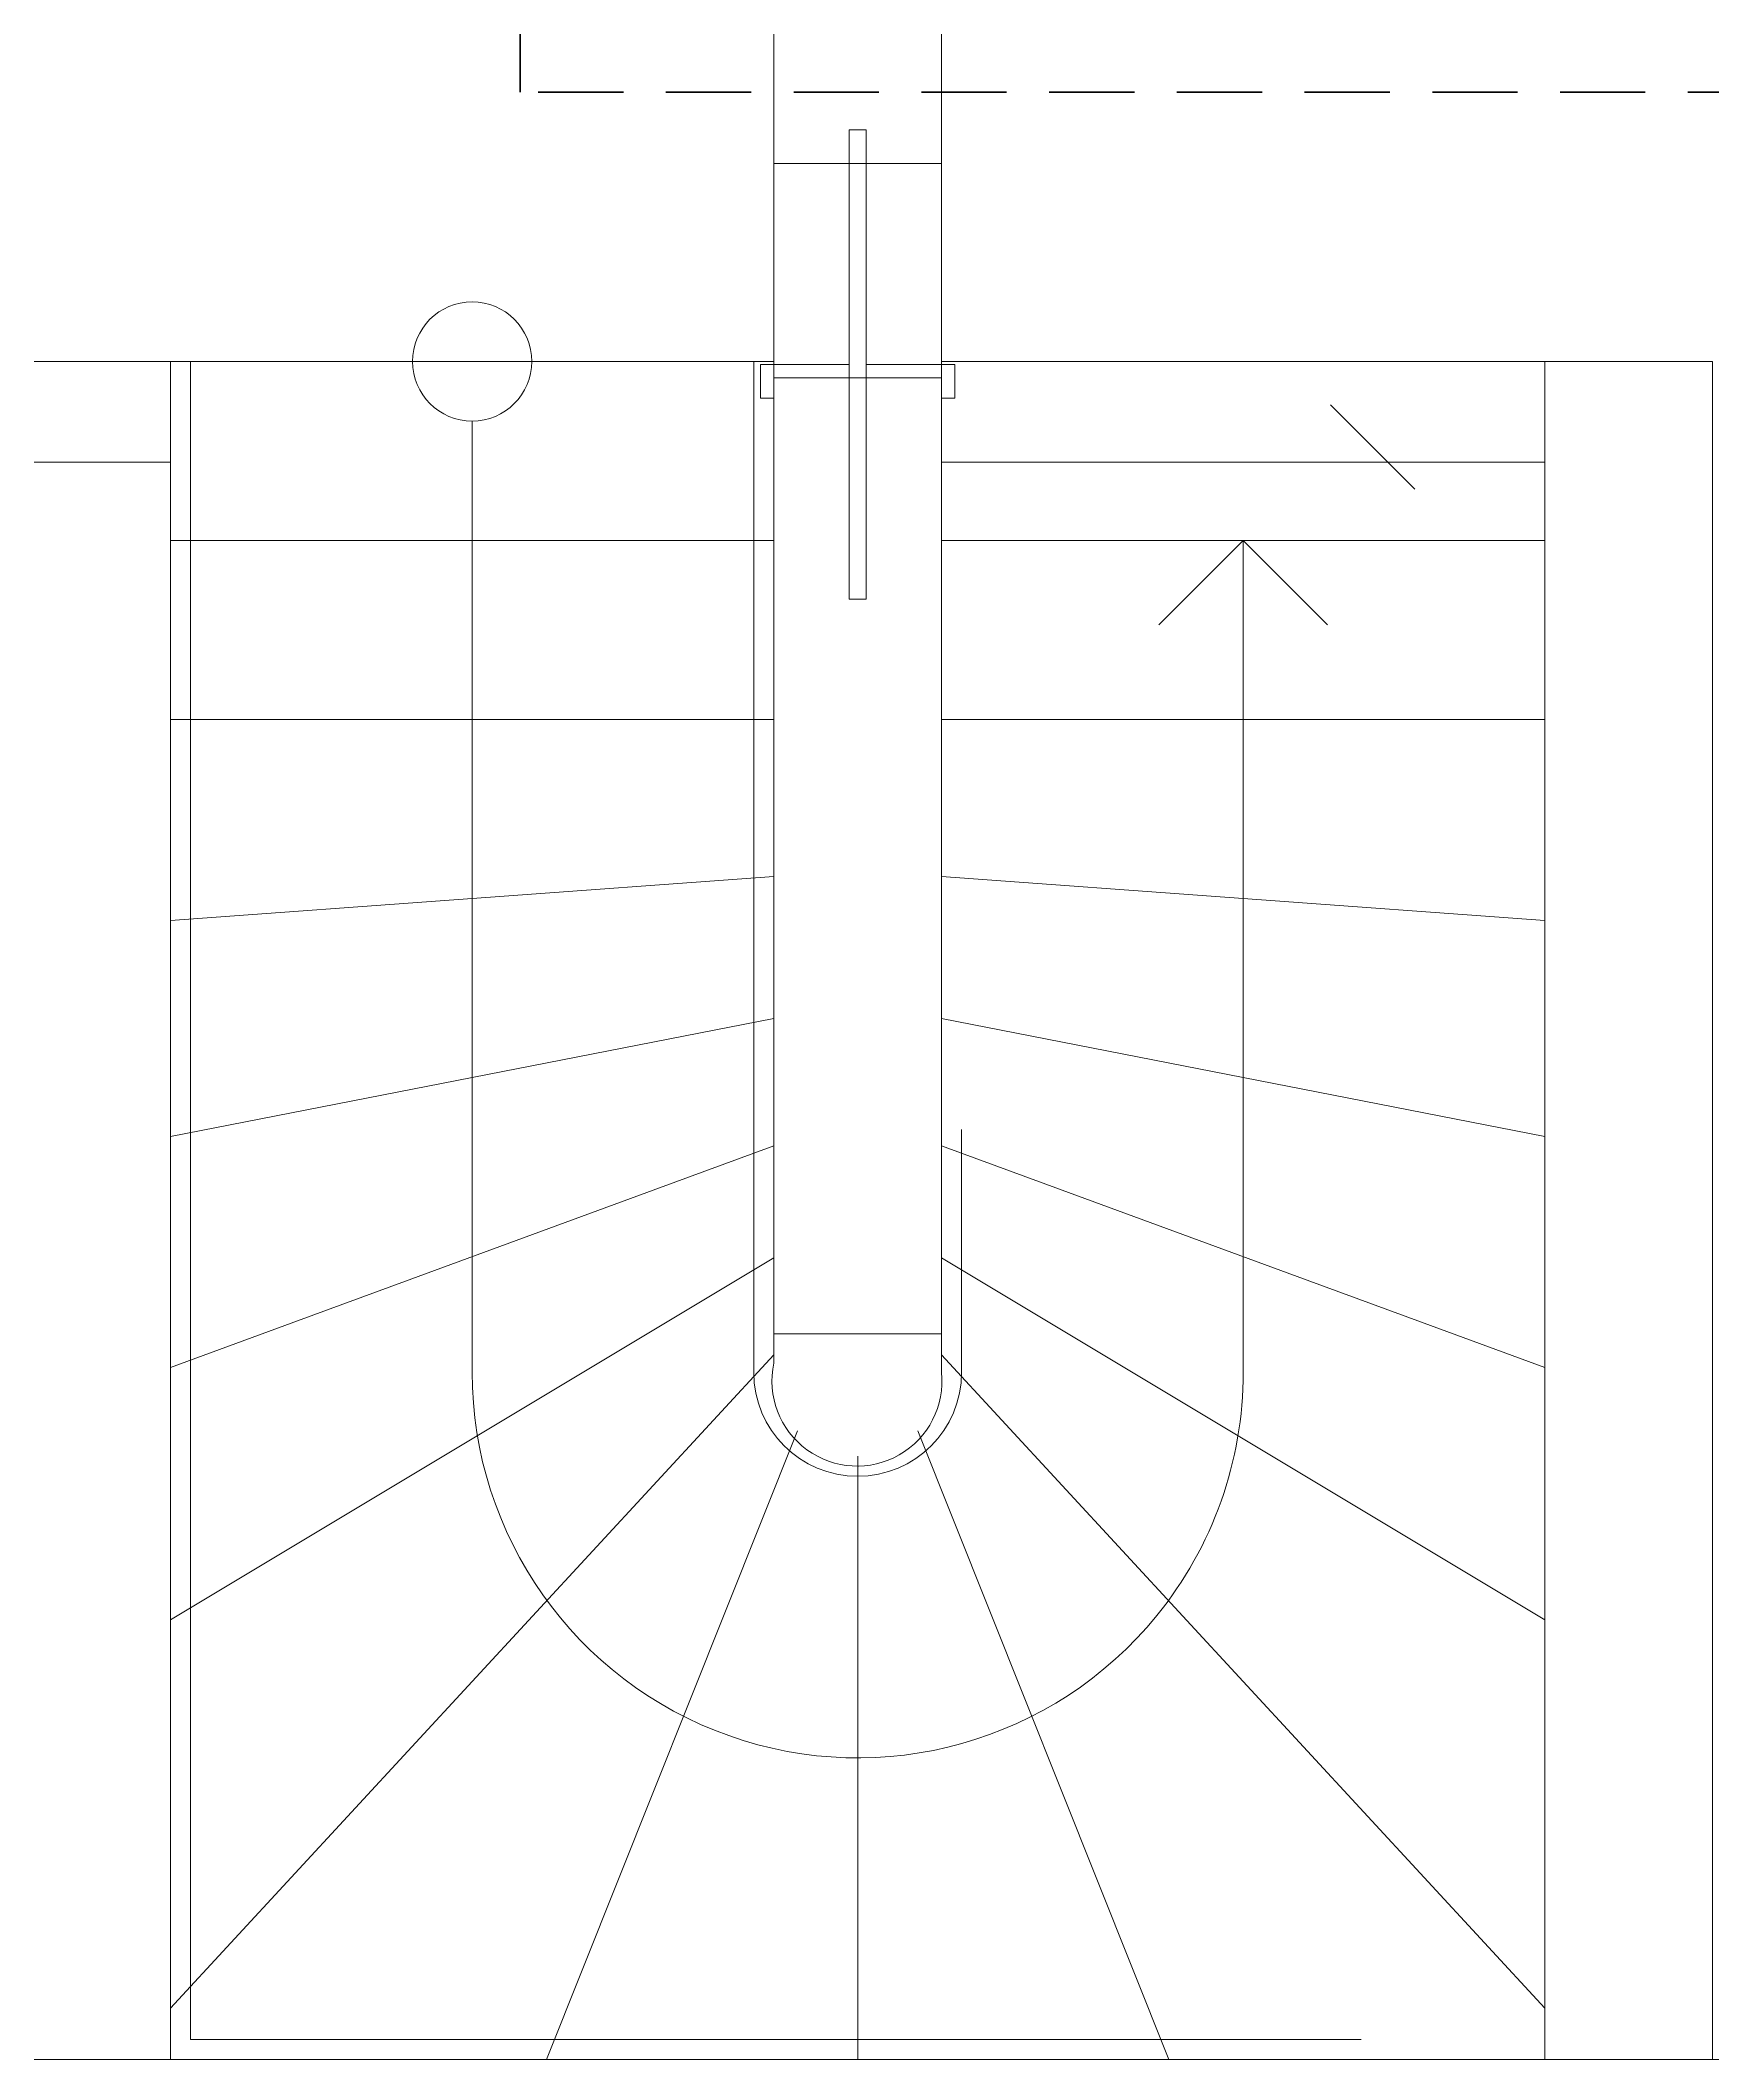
# Model space of a CAD drawing. Header units: millimetres. Extents: x 13441 to 178833, y -33721 to 19284.
# Drawn here: x 48801 to 51295, y 7469 to 10480 of the extents above; entities that cross this region are included whole.
import ezdxf

# ---------------------------------------------------------------- set-up
doc = ezdxf.new("R2010")
doc.units = ezdxf.units.MM
doc.header["$LTSCALE"] = 10
doc.linetypes.add('DASHED', pattern=[19.05, 12.7, -6.35])
doc.layers.add('slepá matrice', color=7, linetype='Continuous', lineweight=20)
doc.layers.add('T-p_zpetne', color=5, linetype='DASHED', lineweight=50)

msp = doc.modelspace()

# ---------------------------------------------------------------- linework, layer by layer
at = {"layer": 'slepá matrice'}
for p, q in [((49895.069, 11416.483), (49895.069, 9976.483)), ((49895.069, 11396.483), (49895.069, 9996.483)), ((49895.069, 11396.483), (49895.069, 9996.483)), ((50145.069, 11396.483), (50145.069, 9996.483)), ((50145.069, 11396.483), (50145.069, 9996.483)), ((50032.569, 10346.483), (50007.569, 10346.483)), ((50007.569, 10346.483), (50007.569, 9646.483)), ((50032.569, 10346.483), (50032.569, 9646.483)), ((50145.069, 10296.483), (49895.069, 10296.483)), ((48995.069, 10001.069), (48620.069, 10001.069)), ((48995.069, 9851.069), (48995.069, 10001.069)), ((49895.069, 10001.069), (48995.069, 10001.069)), ((50995.069, 10001.069), (50145.069, 10001.094)), ((51295.069, 10001.069), (50995.069, 10001.069)), ((51295.069, 10001.069), (51295.069, 7468.585)), ((49875.069, 9996.483), (50007.569, 9996.483)), ((49875.069, 9996.483), (49875.069, 9946.483)), ((49895.069, 9976.483), (49895.069, 9946.483)), ((49895.069, 9976.483), (50007.569, 9976.483)), ((50007.569, 9976.483), (50032.569, 9976.483)), ((50032.569, 9996.483), (50165.069, 9996.483)), ((50032.569, 9976.483), (50145.069, 9976.483)), ((50145.069, 9976.483), (50145.069, 9946.483)), ((50165.069, 9946.483), (50165.069, 9996.483)), ((49895.069, 9946.483), (49875.069, 9946.483)), ((49895.069, 9946.483), (49895.069, 8551.069)), ((50165.069, 9946.483), (50145.069, 9946.483)), ((50145.069, 8551.069), (50145.069, 9946.483)), ((50725.069, 9936.553), (50850.808, 9810.814)), ((48995.069, 9851.069), (48620.069, 9851.069)), ((48995.069, 9851.069), (48745.069, 9851.069)), ((48995.069, 7468.585), (48995.069, 9851.069)), ((49895.069, 9851.069), (49895.069, 8551.069)), ((51045.069, 9851.069), (50145.069, 9851.069)), ((51045.069, 9851.069), (51045.069, 7468.585)), ((49895.069, 9734.069), (48995.069, 9734.069)), ((50145.069, 9734.069), (51045.069, 9734.069)), ((50595.069, 9734.069), (50469.329, 9608.33)), ((50595.069, 9734.069), (50720.808, 9608.33)), ((50032.569, 9646.483), (50007.569, 9646.483)), ((49895.069, 9467.069), (48995.069, 9467.069)), ((49895.069, 9467.069), (48995.069, 9467.069)), ((50145.069, 9467.069), (51045.069, 9467.069)), ((50145.069, 9467.069), (51045.069, 9467.069)), ((49895.069, 9232.831), (48995.069, 9167.307)), ((50145.069, 9232.831), (51045.069, 9167.307)), ((49895.069, 9020.965), (48995.069, 8845.172)), ((50145.069, 9020.965), (51045.069, 8845.172)), ((49895.069, 8831.473), (48995.069, 8500.664)), ((50145.069, 8831.473), (51045.069, 8500.664)), ((49895.069, 8664.354), (48995.069, 8124.654)), ((50145.069, 8664.354), (51045.069, 8124.654)), ((50145.069, 8551.069), (49895.069, 8551.069)), ((49895.069, 8519.608), (48995.069, 7545.097)), ((50145.069, 8519.608), (51045.069, 7545.097)), ((49930.399, 8406.496), (49555.97, 7468.585)), ((50109.738, 8406.496), (50484.167, 7468.585)), ((50020.069, 8368.585), (50020.069, 7468.585)), ((48745.069, 7468.585), (48995.069, 7468.585)), ((48995.069, 7468.585), (50545.069, 7468.585)), ((50675.069, 7468.585), (51045.069, 7468.585)), ((51045.069, 7468.585), (51295.069, 7468.585)), ((51295.069, 7468.585), (52495.069, 7468.585))]:
    msp.add_line(p, q, dxfattribs=at)
for points in [[(48995.069, 10001.119), (48995.069, 10001.094), (48995.069, 10001.069), (48995.069, 7468.585), (50784, 7468.585)], [(49025.069, 10001.119), (49025.069, 7498.585), (50770.831, 7498.585)], [(50145.069, 9717.556), (50145.069, 9984.581), (50145.069, 9984.581), (50145.069, 10001.119)], [(51045.069, 9717.556), (51045.069, 9984.581), (51045.069, 10001.094)], [(50145.069, 8924.089), (50145.069, 9734.044)], [(50784, 7468.585), (51045.069, 7468.585), (51045.069, 9734.044)]]:
    msp.add_lwpolyline(points, dxfattribs=at)
for points in [[(49865.069, 10001.119), (49865.069, 8493.585, 1), (50175.069, 8493.585), (50175.069, 8855.748)], [(49895.069, 10001.119), (49895.069, 10001.094), (49895.069, 10014.735), (49895.069, 8507.251, 1.1720741), (50145.069, 8493.585), (50145.069, 8924.089)], [(49445.069, 9912.158), (49445.069, 9467.069), (49445.069, 8493.585, 0.70606562), (50466.285, 8130.934)], [(50466.285, 8130.934, 0.17228785), (50595.069, 8493.585), (50595.069, 9467.069), (50595.069, 9734.069)]]:
    msp.add_lwpolyline(points, format="xyb", dxfattribs=at)
for radius in [88.911, 0.001, 0.001, 0.001]:
    msp.add_circle((49445.069, 10001.069), radius, dxfattribs=at)
at = {"layer": 'T-p_zpetne'}
msp.add_lwpolyline([(52718.632, 7618.585), (52718.632, 10402.678), (49516.819, 10402.678), (49516.819, 12036.72), (49930.412, 12036.72)], dxfattribs=at)

doc.saveas('drawing.dxf')
